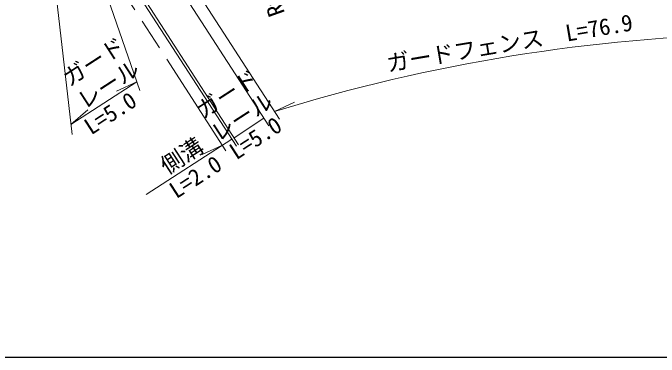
# Model space of a CAD drawing. Units: millimetres at full size, sheet at 1:1000; details may follow other scales. Extents: x 40000 to 680000, y 20000 to 380000.
# Drawn here: x 80350 to 151626, y 205000 to 242911 of the extents above; entities that cross this region are included whole.
import ezdxf
from ezdxf.enums import TextEntityAlignment as Align

# ---------------------------------------------------------------- set-up
doc = ezdxf.new("R2010")
doc.units = ezdxf.units.MM
doc.header["$LTSCALE"] = 1000
doc.linetypes.add('CHAIN', pattern=[18.5, 12, -1.5, 3.5, -1.5])
for name, color, linetype, lineweight in [('M-BMK', 2, 'CHAIN', 13), ('M-STR-HTXT', 7, 'Continuous', 13), ('M-TTL-BAND', 7, 'Continuous', 25)]:
    doc.layers.add(name, color=color, linetype=linetype, lineweight=lineweight)
doc.styles.add('ＭＳ ゴシック', font='')
doc.styles.get('ＭＳ ゴシック').set_extended_font_data('MS Gothic')

msp = doc.modelspace()

# ---------------------------------------------------------------- linework, layer by layer
at = {"layer": 'M-BMK'}
msp.add_line((103846, 227725), (58235, 298244), dxfattribs=at)
at = {"layer": 'M-STR-HTXT'}
for p, q in [((109742, 231211), (88778, 263622)), ((108584, 230462), (87620, 262873)), ((83283, 261065), (86875, 229522)), ((104998, 228216), (86459, 256878)), ((105250, 228379), (86842, 256840)), ((86922, 255806), (94341, 234350)), ((94004, 235324), (86749, 230631)), ((94004, 235324), (91777, 234290)), ((109198, 232051), (111426, 233082)), ((86749, 230631), (88605, 232238)), ((108041, 231302), (104740, 229167)), ((104488, 229004), (95055, 222903)), ((103452, 228334), (101225, 227300))]:
    msp.add_line(p, q, dxfattribs=at)
msp.add_arc((165940, 48429), 192189, 91.12532, 107.17181, dxfattribs=at)
at = {"layer": 'M-TTL-BAND'}
msp.add_line((40000, 205000), (579000, 205000), dxfattribs=at)

# ---------------------------------------------------------------- texts
at = {"layer": 'M-STR-HTXT', "style": 'ＭＳ ゴシック'}
msp.add_text('R=100', height=1833, rotation=109.457, dxfattribs=at).set_placement((110884, 243094), align=Align.BOTTOM_LEFT)
for s, rotation, p in [('ガードフェンス\u3000L=76.9', 9.594, (135383, 238173)), ('ガード', 32.894, (90034, 236328)), ('レール', 32.894, (91663, 233809)), ('ガード', 32.894, (104761, 232753)), ('レール', 32.894, (106390, 230234)), ('側溝', 32.894, (99772, 225954))]:
    msp.add_text(s, height=1833, rotation=rotation, dxfattribs=at).set_placement(p, align=Align.BOTTOM_CENTER)
for s, p in [('L=5.0', (90594, 232641)), ('L=5.0', (106608, 229898)), ('L=2.0', (99989, 225618))]:
    msp.add_text(s, height=1833, rotation=32.894, dxfattribs=at).set_placement(p, align=Align.TOP_CENTER)

doc.saveas('drawing.dxf')
